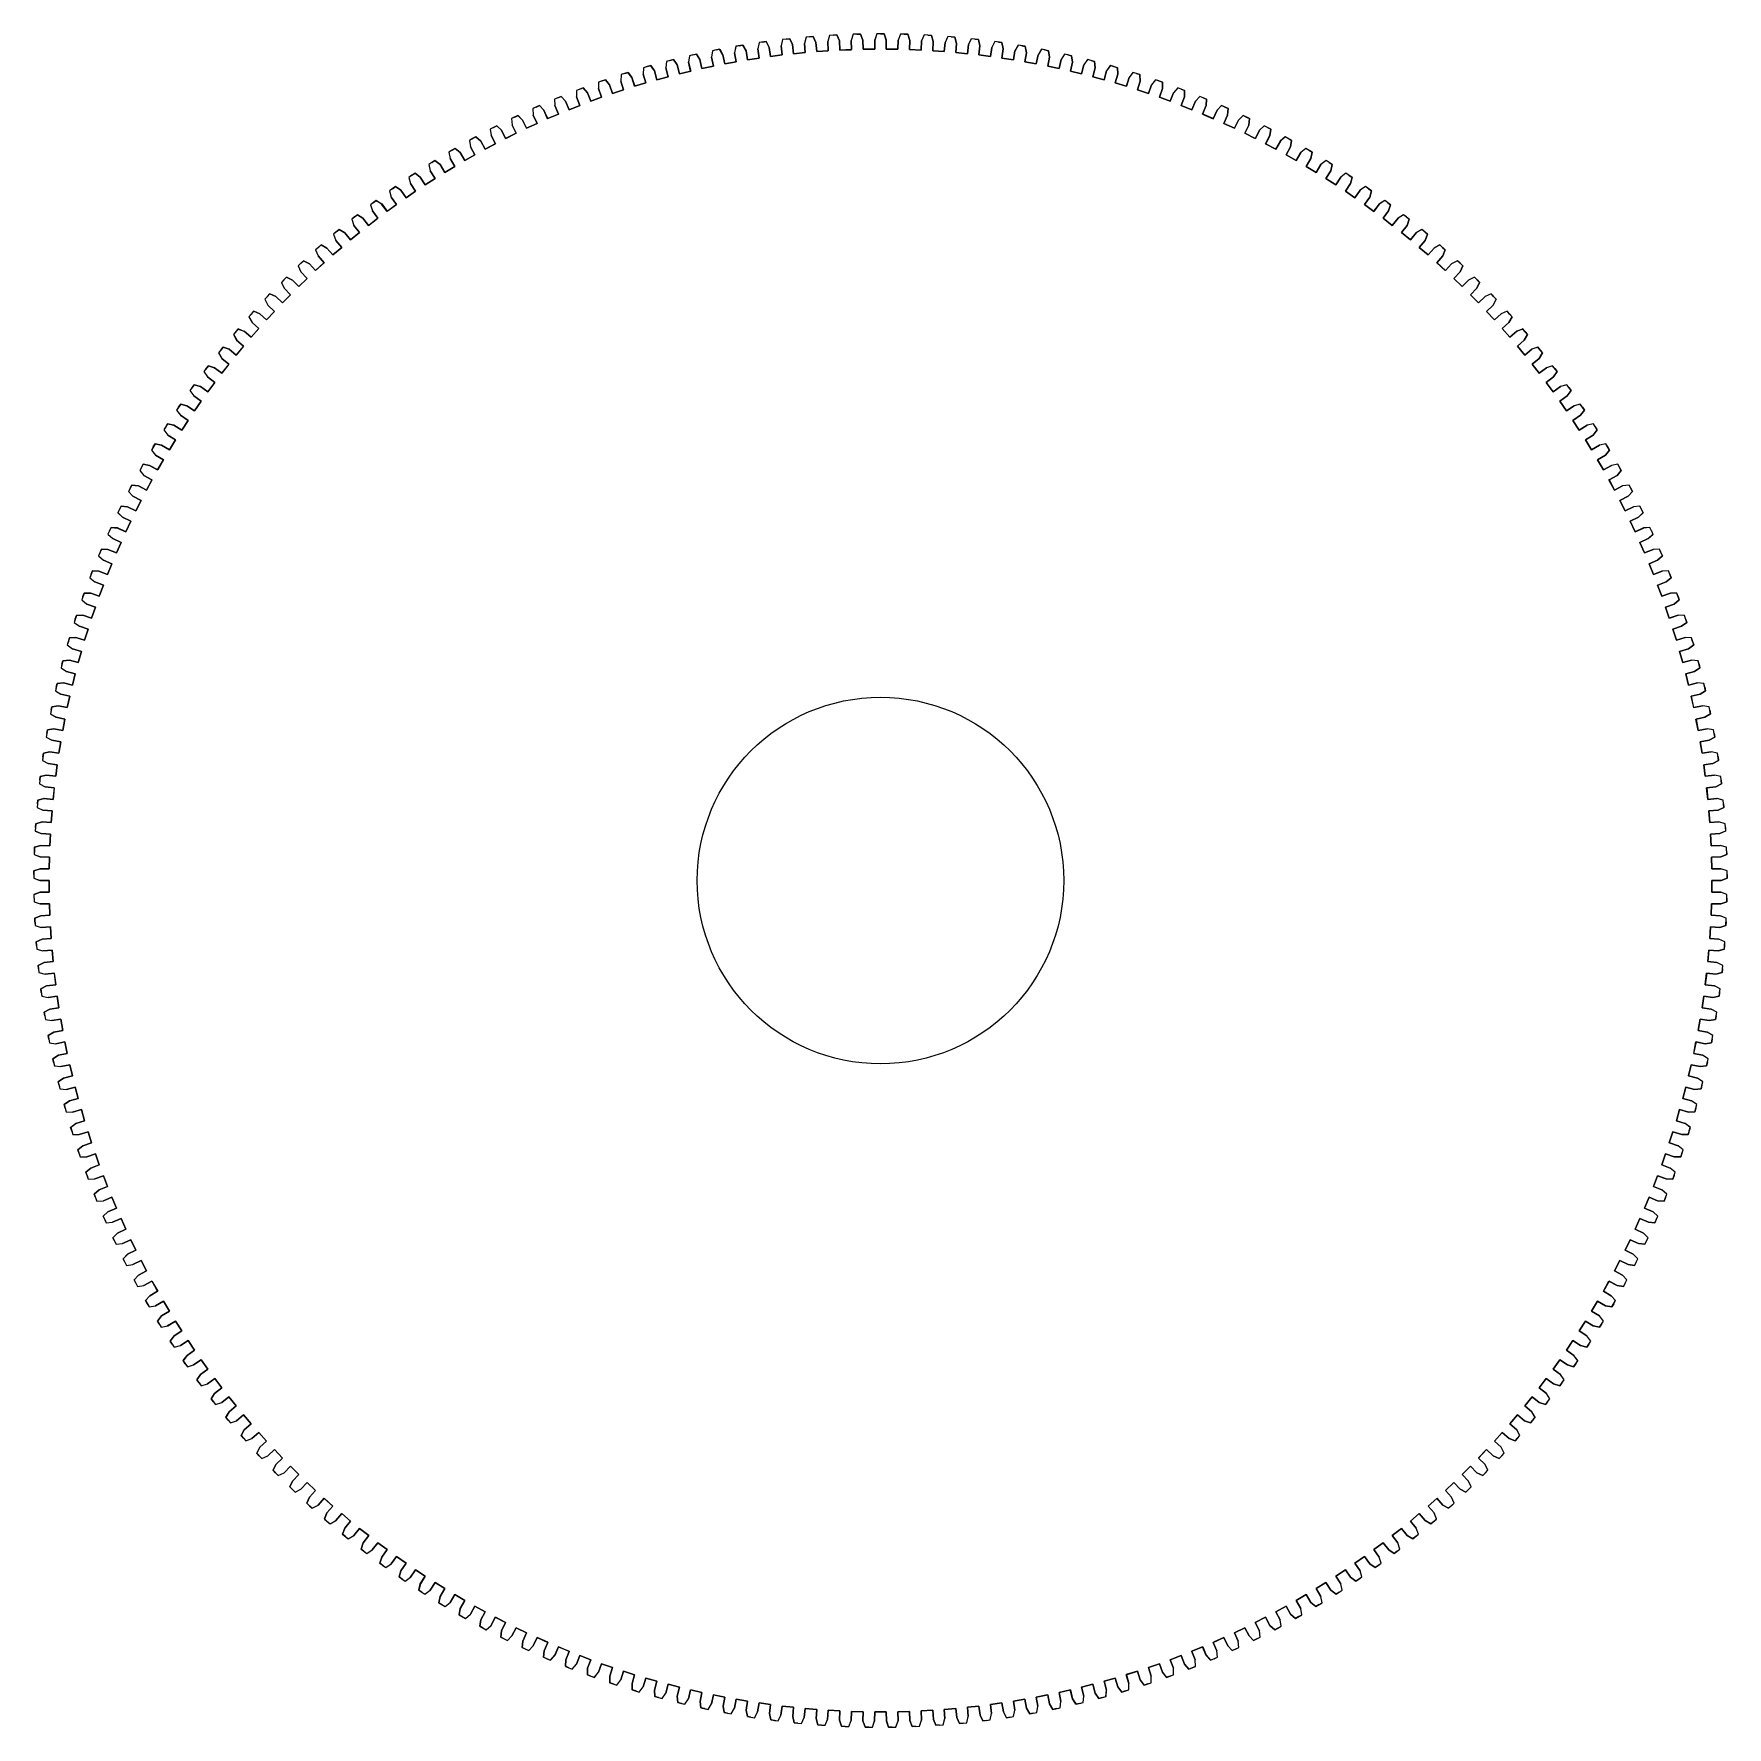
# Model space of a CAD drawing. Header units: inches. Extents: x 61 to 116.4, y 22 to 77.4.
import ezdxf

# ---------------------------------------------------------------- set-up
doc = ezdxf.new("R2010")
doc.units = ezdxf.units.IN
doc.header["$MEASUREMENT"] = 0

# ---------------------------------------------------------------- blocks, each defined once
blk = doc.blocks.new('*U2')
for p, q in [((-0.12, 0.25), (-0.19, 0.05)), ((-0.19, 0.05), (-0.19, -0.25)), ((-0.19, -0.25), (-0.19, 0.05)), ((0, 0.25), (-0.12, 0.25)), ((0, 0.25), (0.12, 0.25)), ((0.12, 0.25), (0.19, 0.05)), ((0.19, 0.05), (0.19, -0.25)), ((0.19, -0.25), (0.19, 0.05))]:
    blk.add_line(p, q)
blk = doc.blocks.new('*U3')
at = {"color": 0, "linetype": 'ByBlock', "lineweight": -2, "transparency": 16777216}
for p, rotation in [((84.153, 76.776), 9.599999999999982), ((84.911, 76.893), 7.99999999999998), ((85.672, 76.989), 6.399999999999948), ((86.435, 77.064), 4.799999999999903), ((87.2, 77.118), 3.19999999999986), ((87.966, 77.15), 1.600000000000037), ((89.5, 77.15), 358.3999999999999), ((90.266, 77.118), 356.8000000000001), ((91.031, 77.064), 355.2000000000001), ((91.795, 76.989), 353.6), ((92.556, 76.893), 352.0000000000001), ((93.314, 76.776), 350.4), ((81.903, 76.298), 14.39999999999996), ((82.648, 76.478), 12.79999999999999), ((83.399, 76.638), 11.20000000000001), ((94.068, 76.638), 348.8), ((94.818, 76.478), 347.2), ((95.564, 76.298), 345.6), ((80.429, 75.875), 17.59999999999999), ((81.163, 76.097), 15.99999999999997), ((96.304, 76.097), 344.0000000000001), ((97.038, 75.875), 342.4), ((78.267, 75.088), 22.39999999999998), ((78.98, 75.371), 20.79999999999999), ((79.701, 75.633), 19.19999999999999), ((97.766, 75.633), 340.8000000000001), ((98.486, 75.371), 339.2), ((99.199, 75.088), 337.6000000000001), ((77.562, 74.786), 23.99999999999997), ((99.904, 74.786), 336), ((76.179, 74.123), 27.19999999999997), ((76.866, 74.464), 25.60000000000001), ((100.601, 74.464), 334.3999999999999), ((101.288, 74.123), 332.8), ((75.502, 73.763), 28.79999999999999), ((101.965, 73.763), 331.2), ((74.179, 72.987), 31.99999999999999), ((74.835, 73.385), 30.39999999999999), ((102.632, 73.385), 329.6), ((103.288, 72.987), 328), ((73.534, 72.572), 33.59999999999998), ((103.932, 72.572), 326.4), ((72.901, 72.139), 35.19999999999999), ((104.565, 72.139), 324.8), ((71.673, 71.22), 38.39999999999998), ((72.281, 71.688), 36.80000000000001), ((105.186, 71.688), 323.2), ((105.793, 71.22), 321.6), ((71.079, 70.735), 40.00000000000001), ((106.388, 70.735), 320.0000000000001), ((70.498, 70.234), 41.60000000000002), ((106.968, 70.234), 318.4), ((69.932, 69.717), 43.20000000000002), ((107.534, 69.717), 316.8000000000001), ((69.38, 69.184), 44.80000000000001), ((108.086, 69.184), 315.2), ((68.844, 68.636), 46.40000000000002), ((108.623, 68.636), 313.6), ((68.323, 68.073), 47.99999999999999), ((109.144, 68.073), 312), ((67.817, 67.496), 49.60000000000002), ((109.649, 67.496), 310.4), ((67.329, 66.905), 51.2), ((110.138, 66.905), 308.8000000000001), ((66.856, 66.301), 52.8), ((110.61, 66.301), 307.2), ((66.401, 65.684), 54.4), ((111.065, 65.684), 305.6), ((65.964, 65.054), 56), ((111.503, 65.054), 304), ((65.544, 64.412), 57.59999999999998), ((111.923, 64.412), 302.4), ((65.142, 63.759), 59.20000000000001), ((112.325, 63.759), 300.8), ((64.758, 63.095), 60.79999999999998), ((112.708, 63.095), 299.2), ((64.394, 62.42), 62.39999999999999), ((113.073, 62.42), 297.6), ((64.048, 61.735), 63.99999999999999), ((113.419, 61.735), 296), ((63.721, 61.041), 65.6), ((113.745, 61.041), 294.4), ((63.414, 60.339), 67.19999999999999), ((114.052, 60.339), 292.8), ((63.127, 59.628), 68.8), ((114.34, 59.628), 291.2), ((62.86, 58.909), 70.4), ((114.607, 58.909), 289.6), ((62.612, 58.183), 72), ((114.854, 58.183), 288), ((62.386, 57.45), 73.6), ((115.081, 57.45), 286.4), ((62.179, 56.711), 75.2), ((115.287, 56.711), 284.8000000000001), ((61.994, 55.967), 76.80000000000001), ((115.473, 55.967), 283.2), ((61.829, 55.218), 78.4), ((115.637, 55.218), 281.6), ((61.685, 54.465), 80.00000000000001), ((115.781, 54.465), 280), ((61.563, 53.708), 81.60000000000001), ((115.904, 53.708), 278.4), ((61.461, 52.947), 83.20000000000002), ((116.005, 52.947), 276.8), ((61.381, 52.185), 84.80000000000001), ((116.085, 52.185), 275.2), ((61.322, 51.42), 86.4), ((116.144, 51.42), 273.6), ((61.285, 50.654), 87.99999999999999), ((116.182, 50.654), 272), ((61.269, 49.887), 89.60000000000002), ((116.198, 49.887), 270.4), ((61.274, 49.12), 91.2), ((116.192, 49.12), 268.8), ((61.301, 48.354), 92.8), ((116.166, 48.354), 267.2), ((61.349, 47.588), 94.39999999999999), ((116.117, 47.588), 265.6), ((61.419, 46.825), 95.99999999999999), ((116.048, 46.825), 264), ((61.509, 46.063), 97.6), ((115.957, 46.063), 262.4), ((61.621, 45.304), 99.20000000000002), ((115.845, 45.304), 260.8), ((61.755, 44.549), 100.8), ((115.712, 44.549), 259.2), ((61.909, 43.798), 102.4), ((115.558, 43.798), 257.6), ((62.084, 43.051), 104), ((115.383, 43.051), 256), ((62.28, 42.31), 105.6), ((115.187, 42.31), 254.4), ((62.496, 41.574), 107.2), ((114.97, 41.574), 252.8), ((62.733, 40.844), 108.8), ((114.733, 40.844), 251.2), ((62.991, 40.122), 110.4), ((114.476, 40.122), 249.6), ((63.268, 39.407), 112), ((114.199, 39.407), 248), ((63.565, 38.7), 113.6), ((113.901, 38.7), 246.4), ((63.882, 38.001), 115.2), ((113.584, 38.001), 244.7999999999999), ((64.218, 37.312), 116.8), ((113.248, 37.312), 243.2), ((64.574, 36.632), 118.4), ((112.893, 36.632), 241.6), ((64.948, 35.963), 120), ((112.519, 35.963), 240), ((65.34, 35.304), 121.6), ((112.126, 35.304), 238.4), ((65.751, 34.657), 123.2), ((111.715, 34.657), 236.8), ((66.18, 34.021), 124.8), ((111.286, 34.021), 235.2), ((66.627, 33.397), 126.4), ((110.84, 33.397), 233.6), ((67.09, 32.786), 128), ((110.376, 32.786), 232), ((67.571, 32.189), 129.6), ((109.896, 32.189), 230.4), ((68.068, 31.604), 131.2), ((109.398, 31.604), 228.8), ((68.581, 31.035), 132.8), ((108.885, 31.035), 227.2), ((69.11, 30.479), 134.4), ((108.356, 30.479), 225.6), ((69.654, 29.939), 136), ((107.812, 29.939), 224), ((70.213, 29.414), 137.6), ((107.253, 29.414), 222.4), ((70.787, 28.905), 139.2), ((106.68, 28.905), 220.8), ((71.374, 28.412), 140.8), ((106.092, 28.412), 219.2), ((71.976, 27.935), 142.4), ((72.59, 27.476), 144), ((104.877, 27.476), 216), ((105.491, 27.935), 217.6), ((73.216, 27.034), 145.6), ((104.25, 27.034), 214.4), ((73.855, 26.609), 147.2), ((103.611, 26.609), 212.8), ((74.506, 26.203), 148.8), ((75.167, 25.815), 150.4), ((102.299, 25.815), 209.6), ((102.961, 26.203), 211.2), ((75.839, 25.445), 152.0000000000001), ((101.627, 25.445), 208), ((76.521, 25.095), 153.6), ((77.213, 24.763), 155.2), ((100.254, 24.763), 204.8), ((100.945, 25.095), 206.4), ((77.914, 24.451), 156.8), ((78.623, 24.159), 158.4), ((98.844, 24.159), 201.6), ((99.553, 24.451), 203.2), ((79.34, 23.887), 160.0000000000001), ((80.064, 23.634), 161.6000000000001), ((97.403, 23.634), 198.4), ((98.127, 23.887), 199.9999999999999), ((80.795, 23.403), 163.2), ((81.532, 23.191), 164.8000000000001), ((82.275, 23), 166.4), ((95.191, 23), 193.6), ((95.934, 23.191), 195.1999999999999), ((96.672, 23.403), 196.8), ((83.023, 22.831), 168.0000000000001), ((83.775, 22.682), 169.6000000000001), ((84.531, 22.554), 171.2), ((92.935, 22.554), 188.8), ((93.691, 22.682), 190.3999999999999), ((94.444, 22.831), 191.9999999999999), ((85.291, 22.447), 172.8000000000001), ((86.053, 22.361), 174.4000000000001), ((86.817, 22.297), 176.0000000000001), ((87.583, 22.254), 177.6000000000002), ((88.35, 22.233), 179.2000000000006), ((89.117, 22.233), 180.7999999999994), ((89.883, 22.254), 182.3999999999998), ((90.649, 22.297), 183.9999999999999), ((91.413, 22.361), 185.5999999999999), ((92.176, 22.447), 187.2)]:
    blk.add_blockref('*U2', p, dxfattribs=dict(at, rotation=rotation))
blk.add_blockref('*U2', (88.733, 77.161), dxfattribs=at)
blk = doc.blocks.new('*U4')
blk.add_line((-0.19, 0.003), (0.19, -0.003))
blk = doc.blocks.new('*U5')
at = {"color": 0, "linetype": 'ByBlock', "lineweight": -2, "transparency": 16777216}
for p, rotation in [((83.82, 76.463), 11.20000000000001), ((84.57, 76.59), 9.599999999999982), ((85.322, 76.696), 7.99999999999998), ((86.078, 76.78), 6.399999999999948), ((86.835, 76.844), 4.799999999999978), ((87.594, 76.886), 3.19999999999986), ((88.353, 76.908), 1.599999999999809), ((89.873, 76.886), 358.4000000000002), ((90.632, 76.844), 356.8000000000001), ((91.389, 76.78), 355.2000000000001), ((92.144, 76.696), 353.6), ((92.897, 76.59), 351.9999999999999), ((93.646, 76.463), 350.4), ((81.598, 75.958), 16.00000000000001), ((82.334, 76.147), 14.40000000000001), ((83.075, 76.316), 12.79999999999999), ((94.392, 76.316), 348.8), ((95.133, 76.147), 347.2), ((95.869, 75.958), 345.6), ((80.143, 75.519), 19.20000000000001), ((80.867, 75.749), 17.59999999999999), ((96.599, 75.749), 344), ((97.324, 75.519), 342.4), ((78.715, 74.999), 22.40000000000001), ((79.425, 75.269), 20.8), ((98.041, 75.269), 340.8), ((98.752, 74.999), 339.2), ((77.318, 74.401), 25.60000000000001), ((78.012, 74.71), 23.99999999999999), ((99.454, 74.71), 337.6), ((100.149, 74.401), 336), ((75.957, 73.725), 28.8), ((76.633, 74.072), 27.19999999999999), ((100.834, 74.072), 334.4), ((101.51, 73.725), 332.8), ((75.291, 73.359), 30.39999999999999), ((102.176, 73.359), 331.2), ((73.991, 72.571), 33.59999999999999), ((74.635, 72.974), 31.99999999999999), ((102.831, 72.974), 329.6), ((103.476, 72.571), 328), ((73.358, 72.151), 35.19999999999999), ((104.109, 72.151), 326.4), ((72.737, 71.713), 36.8), ((104.73, 71.713), 324.8), ((72.128, 71.258), 38.4), ((105.338, 71.258), 323.2), ((70.951, 70.297), 41.60000000000002), ((71.533, 70.785), 40.00000000000001), ((105.934, 70.785), 321.6), ((106.516, 70.297), 320.0000000000001), ((70.382, 69.792), 43.20000000000002), ((107.084, 69.792), 318.4), ((69.828, 69.272), 44.80000000000001), ((107.638, 69.272), 316.8000000000001), ((69.289, 68.737), 46.40000000000002), ((108.178, 68.737), 315.2), ((68.765, 68.186), 47.99999999999999), ((108.702, 68.186), 313.6), ((68.256, 67.622), 49.59999999999999), ((109.21, 67.622), 312), ((67.764, 67.043), 51.19999999999999), ((109.703, 67.043), 310.4), ((67.288, 66.451), 52.8), ((110.179, 66.451), 308.8), ((66.828, 65.845), 54.40000000000001), ((110.638, 65.845), 307.2), ((66.386, 65.227), 56), ((111.081, 65.227), 305.6), ((65.961, 64.597), 57.59999999999998), ((111.506, 64.597), 304), ((65.554, 63.956), 59.20000000000001), ((111.913, 63.956), 302.4), ((65.165, 63.303), 60.79999999999998), ((112.302, 63.303), 300.8), ((64.794, 62.64), 62.39999999999999), ((112.673, 62.64), 299.2), ((64.442, 61.966), 63.99999999999999), ((113.025, 61.966), 297.6), ((64.109, 61.283), 65.6), ((113.358, 61.283), 296), ((63.795, 60.591), 67.19999999999999), ((113.672, 60.591), 294.4), ((63.5, 59.89), 68.8), ((113.966, 59.89), 292.8), ((63.225, 59.182), 70.4), ((114.241, 59.182), 291.2), ((62.97, 58.466), 72), ((114.496, 58.466), 289.6), ((62.736, 57.743), 73.6), ((114.731, 57.743), 288), ((62.521, 57.014), 75.2), ((114.946, 57.014), 286.4), ((62.327, 56.279), 76.80000000000001), ((115.14, 56.279), 284.8), ((62.153, 55.539), 78.4), ((115.313, 55.539), 283.2), ((62, 54.795), 80.00000000000001), ((115.466, 54.795), 281.6), ((61.869, 54.047), 81.60000000000001), ((115.598, 54.047), 280), ((61.758, 53.295), 83.20000000000002), ((115.709, 53.295), 278.4), ((61.668, 52.54), 84.8), ((115.799, 52.54), 276.8), ((61.599, 51.783), 86.4), ((115.868, 51.783), 275.2), ((61.551, 51.025), 87.99999999999999), ((115.916, 51.025), 273.6), ((61.524, 50.265), 89.6), ((115.942, 50.265), 272), ((61.519, 49.506), 91.2), ((115.947, 49.506), 270.4), ((61.535, 48.746), 92.8), ((115.932, 48.746), 268.8), ((61.572, 47.987), 94.39999999999999), ((115.894, 47.987), 267.1999999999999), ((61.63, 47.229), 95.99999999999999), ((115.836, 47.229), 265.6), ((61.71, 46.473), 97.6), ((115.757, 46.473), 264), ((61.81, 45.72), 99.19999999999999), ((115.656, 45.72), 262.4), ((61.932, 44.97), 100.8), ((115.535, 44.97), 260.8), ((62.074, 44.223), 102.4), ((115.392, 44.223), 259.1999999999999), ((62.237, 43.481), 104), ((115.229, 43.481), 257.6), ((62.421, 42.744), 105.6), ((115.045, 42.744), 256), ((62.626, 42.012), 107.2), ((114.841, 42.012), 254.4), ((62.85, 41.286), 108.8), ((114.616, 41.286), 252.8), ((63.095, 40.566), 110.4), ((114.371, 40.566), 251.2), ((63.36, 39.854), 112), ((114.106, 39.854), 249.6), ((63.645, 39.149), 113.6), ((113.822, 39.149), 247.9999999999999), ((63.949, 38.453), 115.2), ((113.517, 38.453), 246.3999999999999), ((64.273, 37.765), 116.8), ((113.194, 37.765), 244.7999999999999), ((64.615, 37.087), 118.4), ((112.851, 37.087), 243.1999999999999), ((112.49, 36.418), 241.6), ((64.977, 36.418), 120), ((65.357, 35.76), 121.6), ((112.11, 35.76), 239.9999999999999), ((65.755, 35.113), 123.2), ((111.712, 35.113), 238.4), ((66.171, 34.477), 124.8), ((111.295, 34.477), 236.8), ((66.605, 33.853), 126.4), ((110.862, 33.853), 235.2), ((67.056, 33.241), 128), ((110.411, 33.241), 233.6), ((67.524, 32.643), 129.6), ((109.943, 32.643), 231.9999999999999), ((68.008, 32.057), 131.2), ((109.458, 32.057), 230.4), ((68.509, 31.485), 132.8), ((108.958, 31.485), 228.8), ((69.025, 30.928), 134.4), ((108.441, 30.928), 227.1999999999999), ((69.557, 30.385), 136), ((107.91, 30.385), 225.5999999999999), ((70.103, 29.857), 137.6), ((107.363, 29.857), 223.9999999999999), ((70.665, 29.344), 139.2), ((106.802, 29.344), 222.4), ((71.24, 28.848), 140.8000000000001), ((106.227, 28.848), 220.8), ((71.829, 28.367), 142.4), ((105.638, 28.367), 219.2), ((72.431, 27.904), 144), ((105.036, 27.904), 217.6), ((73.046, 27.457), 145.6), ((104.421, 27.457), 216), ((73.673, 27.028), 147.2), ((74.312, 26.616), 148.8), ((103.155, 26.616), 212.8), ((103.794, 27.028), 214.4), ((74.962, 26.222), 150.4), ((102.505, 26.222), 211.2), ((75.622, 25.847), 151.9999999999999), ((76.293, 25.49), 153.6), ((101.173, 25.49), 208), ((101.844, 25.847), 209.6), ((76.974, 25.152), 155.2), ((100.492, 25.152), 206.4), ((77.664, 24.834), 156.8), ((78.363, 24.534), 158.4), ((99.104, 24.534), 203.2), ((99.803, 24.834), 204.8), ((79.069, 24.254), 160), ((79.783, 23.994), 161.6), ((97.683, 23.994), 200), ((98.397, 24.254), 201.6), ((80.504, 23.755), 163.2), ((81.232, 23.535), 164.8), ((81.965, 23.336), 166.4), ((95.501, 23.336), 195.2), ((96.235, 23.535), 196.8), ((96.962, 23.755), 198.4), ((82.704, 23.157), 168), ((83.447, 22.999), 169.6), ((84.195, 22.862), 171.2), ((84.946, 22.746), 172.8000000000001), ((92.521, 22.746), 188.8), ((93.272, 22.862), 190.4), ((94.019, 22.999), 192), ((94.763, 23.157), 193.6), ((85.7, 22.65), 174.4), ((86.456, 22.576), 176.0000000000001), ((87.214, 22.523), 177.6000000000002), ((87.973, 22.491), 179.2000000000006), ((88.733, 22.481), 180.7999999999994), ((89.493, 22.491), 182.3999999999998), ((90.252, 22.523), 184), ((91.011, 22.576), 185.6), ((91.767, 22.65), 187.1999999999999)]:
    blk.add_blockref('*U4', p, dxfattribs=dict(at, rotation=rotation))
blk.add_blockref('*U4', (89.113, 76.908), dxfattribs=at)

msp = doc.modelspace()

# ---------------------------------------------------------------- linework, layer by layer
msp.add_lwpolyline([(114.894, 57.197), (115.182, 57.282), (115.355, 57.406), (115.287, 57.636), (115.075, 57.646), (114.787, 57.562), (114.675, 57.925), (114.96, 58.017), (115.129, 58.146), (115.055, 58.374), (114.843, 58.379), (114.557, 58.286), (114.435, 58.646), (114.718, 58.746), (114.883, 58.88), (114.803, 59.106), (114.59, 59.104), (114.307, 59.004), (114.175, 59.36), (114.455, 59.468), (114.616, 59.606), (114.53, 59.83), (114.317, 59.823), (114.038, 59.714), (113.895, 60.067), (114.172, 60.183), (114.33, 60.325), (114.237, 60.546), (114.025, 60.533), (113.748, 60.417), (113.596, 60.765), (113.869, 60.889), (114.023, 61.036), (113.924, 61.254), (113.712, 61.235), (113.439, 61.111), (113.277, 61.455), (113.547, 61.586), (113.696, 61.737), (113.591, 61.953), (113.38, 61.928), (113.111, 61.796), (112.939, 62.136), (113.205, 62.275), (113.35, 62.43), (113.239, 62.642), (113.029, 62.611), (112.763, 62.472), (112.582, 62.807), (112.844, 62.953), (112.985, 63.112), (112.868, 63.322), (112.659, 63.285), (112.397, 63.138), (112.207, 63.467), (112.465, 63.621), (112.601, 63.784), (112.478, 63.99), (112.27, 63.947), (112.012, 63.794), (111.813, 64.118), (112.067, 64.278), (112.199, 64.445), (112.07, 64.648), (111.863, 64.599), (111.61, 64.438), (111.402, 64.756), (111.65, 64.924), (111.778, 65.094), (111.643, 65.293), (111.438, 65.239), (111.189, 65.071), (110.972, 65.383), (111.216, 65.558), (111.339, 65.732), (111.199, 65.927), (110.995, 65.867), (110.751, 65.692), (110.526, 65.998), (110.765, 66.18), (110.882, 66.357), (110.737, 66.548), (110.535, 66.482), (110.296, 66.301), (110.062, 66.6), (110.296, 66.788), (110.408, 66.969), (110.258, 67.156), (110.058, 67.084), (109.824, 66.896), (109.582, 67.189), (109.81, 67.384), (109.917, 67.567), (109.762, 67.75), (109.564, 67.673), (109.335, 67.479), (109.085, 67.765), (109.308, 67.965), (109.41, 68.152), (109.25, 68.33), (109.054, 68.248), (108.831, 68.047), (108.573, 68.326), (108.79, 68.533), (108.887, 68.722), (108.721, 68.896), (108.528, 68.808), (108.31, 68.601), (108.045, 68.872), (108.256, 69.085), (108.348, 69.277), (108.177, 69.446), (107.986, 69.353), (107.775, 69.14), (107.502, 69.404), (107.707, 69.623), (107.793, 69.817), (107.618, 69.981), (107.43, 69.883), (107.225, 69.664), (106.944, 69.921), (107.143, 70.145), (107.224, 70.341), (107.045, 70.501), (106.859, 70.397), (106.66, 70.173), (106.372, 70.421), (106.565, 70.651), (106.64, 70.85), (106.457, 71.004), (106.274, 70.895), (106.081, 70.665), (105.787, 70.906), (105.973, 71.141), (106.043, 71.341), (105.855, 71.49), (105.675, 71.377), (105.489, 71.142), (105.188, 71.373), (105.367, 71.614), (105.432, 71.816), (105.239, 71.96), (105.063, 71.841), (104.883, 71.601), (104.576, 71.824), (104.749, 72.07), (104.807, 72.274), (104.611, 72.412), (104.438, 72.289), (104.266, 72.043), (103.952, 72.258), (104.118, 72.508), (104.171, 72.714), (103.971, 72.847), (103.801, 72.718), (103.635, 72.468), (103.316, 72.674), (103.475, 72.929), (103.522, 73.136), (103.318, 73.263), (103.153, 73.13), (102.994, 72.876), (102.669, 73.073), (102.821, 73.331), (102.862, 73.54), (102.655, 73.661), (102.493, 73.524), (102.341, 73.265), (102.011, 73.453), (102.155, 73.715), (102.19, 73.925), (101.98, 74.041), (101.822, 73.898), (101.678, 73.636), (101.342, 73.814), (101.479, 74.081), (101.509, 74.291), (101.295, 74.401), (101.141, 74.254), (101.004, 73.988), (100.664, 74.157), (100.793, 74.427), (100.817, 74.638), (100.601, 74.742), (100.451, 74.591), (100.321, 74.321), (99.976, 74.48), (100.098, 74.754), (100.116, 74.966), (99.897, 75.064), (99.751, 74.909), (99.629, 74.635), (99.28, 74.784), (99.394, 75.062), (99.406, 75.274), (99.184, 75.365), (99.043, 75.207), (98.928, 74.929), (98.575, 75.069), (98.682, 75.35), (98.687, 75.562), (98.463, 75.647), (98.326, 75.485), (98.22, 75.204), (97.863, 75.334), (97.961, 75.617), (97.961, 75.83), (97.735, 75.909), (97.603, 75.742), (97.504, 75.459), (97.143, 75.579), (97.234, 75.865), (97.228, 76.077), (96.999, 76.15), (96.872, 75.98), (96.781, 75.694), (96.417, 75.804), (96.5, 76.092), (96.488, 76.304), (96.257, 76.37), (96.135, 76.197), (96.052, 75.908), (95.685, 76.008), (95.76, 76.299), (95.742, 76.51), (95.51, 76.57), (95.392, 76.393), (95.317, 76.103), (94.948, 76.192), (95.014, 76.484), (94.991, 76.696), (94.757, 76.749), (94.644, 76.569), (94.577, 76.276), (94.206, 76.355), (94.264, 76.649), (94.234, 76.86), (93.999, 76.906), (93.891, 76.723), (93.833, 76.429), (93.459, 76.498), (93.509, 76.793), (93.474, 77.003), (93.237, 77.043), (93.135, 76.857), (93.085, 76.561), (92.709, 76.619), (92.751, 76.916), (92.709, 77.125), (92.472, 77.158), (92.374, 76.969), (92.333, 76.672), (91.956, 76.72), (91.989, 77.018), (91.942, 77.225), (91.703, 77.252), (91.612, 77.06), (91.578, 76.762), (91.2, 76.799), (91.225, 77.098), (91.172, 77.304), (90.933, 77.324), (90.846, 77.13), (90.821, 76.831), (90.442, 76.857), (90.459, 77.157), (90.4, 77.361), (90.161, 77.374), (90.079, 77.178), (90.063, 76.878), (89.683, 76.894), (89.691, 77.194), (89.627, 77.397), (89.387, 77.404), (89.312, 77.205), (89.303, 76.905), (88.923, 76.91), (88.923, 77.21), (88.853, 77.411), (88.613, 77.411), (88.543, 77.21), (88.543, 76.91), (88.163, 76.905), (88.155, 77.205), (88.079, 77.404), (87.839, 77.397), (87.775, 77.194), (87.783, 76.894), (87.404, 76.878), (87.387, 77.178), (87.306, 77.374), (87.066, 77.361), (87.008, 77.157), (87.024, 76.857), (86.645, 76.831), (86.62, 77.13), (86.534, 77.324), (86.295, 77.304), (86.242, 77.098), (86.267, 76.799), (85.888, 76.762), (85.855, 77.06), (85.763, 77.252), (85.525, 77.225), (85.477, 77.018), (85.511, 76.72), (85.134, 76.672), (85.092, 76.969), (84.995, 77.158), (84.757, 77.125), (84.716, 76.916), (84.758, 76.619), (84.382, 76.561), (84.332, 76.857), (84.23, 77.043), (83.993, 77.003), (83.957, 76.793), (84.007, 76.498), (83.634, 76.429), (83.575, 76.723), (83.468, 76.906), (83.232, 76.86), (83.203, 76.649), (83.261, 76.355), (82.889, 76.276), (82.823, 76.569), (82.71, 76.749), (82.476, 76.696), (82.452, 76.484), (82.519, 76.192), (82.149, 76.103), (82.075, 76.393), (81.957, 76.57), (81.724, 76.51), (81.707, 76.299), (81.781, 76.008), (81.414, 75.908), (81.332, 76.197), (81.209, 76.37), (80.978, 76.304), (80.967, 76.092), (81.049, 75.804), (80.685, 75.694), (80.595, 75.98), (80.467, 76.15), (80.239, 76.077), (80.233, 75.865), (80.323, 75.579), (79.963, 75.459), (79.864, 75.742), (79.732, 75.909), (79.505, 75.83), (79.505, 75.617), (79.604, 75.334), (79.247, 75.204), (79.14, 75.485), (79.003, 75.647), (78.779, 75.562), (78.785, 75.35), (78.891, 75.069), (78.538, 74.929), (78.424, 75.207), (78.283, 75.365), (78.061, 75.274), (78.073, 75.062), (78.187, 74.784), (77.838, 74.635), (77.716, 74.909), (77.57, 75.064), (77.351, 74.966), (77.368, 74.754), (77.49, 74.48), (77.145, 74.321), (77.016, 74.591), (76.866, 74.742), (76.65, 74.638), (76.673, 74.427), (76.803, 74.157), (76.462, 73.988), (76.325, 74.254), (76.171, 74.401), (75.958, 74.291), (75.987, 74.081), (76.124, 73.814), (75.789, 73.636), (75.644, 73.898), (75.486, 74.041), (75.276, 73.925), (75.311, 73.715), (75.456, 73.453), (75.126, 73.265), (74.974, 73.524), (74.812, 73.661), (74.605, 73.54), (74.646, 73.331), (74.798, 73.073), (74.473, 72.876), (74.314, 73.13), (74.148, 73.263), (73.945, 73.136), (73.992, 72.929), (74.15, 72.674), (73.831, 72.468), (73.665, 72.718), (73.496, 72.847), (73.296, 72.714), (73.349, 72.508), (73.515, 72.258), (73.201, 72.043), (73.028, 72.289), (72.855, 72.412), (72.659, 72.274), (72.718, 72.07), (72.891, 71.824), (72.583, 71.601), (72.403, 71.841), (72.227, 71.96), (72.035, 71.816), (72.099, 71.614), (72.279, 71.373), (71.978, 71.142), (71.791, 71.377), (71.612, 71.49), (71.424, 71.341), (71.494, 71.141), (71.68, 70.906), (71.385, 70.665), (71.193, 70.895), (71.01, 71.004), (70.826, 70.85), (70.902, 70.651), (71.094, 70.421), (70.807, 70.173), (70.608, 70.397), (70.422, 70.501), (70.242, 70.341), (70.323, 70.145), (70.523, 69.921), (70.242, 69.664), (70.037, 69.883), (69.848, 69.981), (69.673, 69.817), (69.76, 69.623), (69.965, 69.404), (69.692, 69.14), (69.48, 69.353), (69.289, 69.446), (69.119, 69.277), (69.211, 69.085), (69.422, 68.872), (69.156, 68.601), (68.939, 68.808), (68.745, 68.896), (68.58, 68.722), (68.677, 68.533), (68.894, 68.326), (68.636, 68.047), (68.413, 68.248), (68.217, 68.33), (68.056, 68.152), (68.159, 67.965), (68.382, 67.765), (68.131, 67.479), (67.903, 67.673), (67.705, 67.75), (67.549, 67.567), (67.657, 67.384), (67.885, 67.189), (67.643, 66.896), (67.409, 67.084), (67.209, 67.156), (67.058, 66.969), (67.171, 66.788), (67.405, 66.6), (67.171, 66.301), (66.932, 66.482), (66.73, 66.548), (66.584, 66.357), (66.702, 66.18), (66.941, 65.998), (66.715, 65.692), (66.472, 65.867), (66.268, 65.927), (66.128, 65.732), (66.25, 65.558), (66.494, 65.383), (66.277, 65.071), (66.029, 65.239), (65.823, 65.293), (65.689, 65.094), (65.816, 64.924), (66.065, 64.756), (65.857, 64.438), (65.604, 64.599), (65.397, 64.648), (65.268, 64.445), (65.4, 64.278), (65.653, 64.118), (65.454, 63.794), (65.196, 63.947), (64.988, 63.99), (64.865, 63.784), (65.002, 63.621), (65.26, 63.467), (65.07, 63.138), (64.808, 63.285), (64.598, 63.322), (64.481, 63.112), (64.622, 62.953), (64.884, 62.807), (64.703, 62.472), (64.438, 62.611), (64.227, 62.642), (64.116, 62.43), (64.262, 62.275), (64.527, 62.136), (64.356, 61.796), (64.086, 61.928), (63.875, 61.953), (63.77, 61.737), (63.92, 61.586), (64.189, 61.455), (64.028, 61.111), (63.754, 61.235), (63.543, 61.254), (63.444, 61.036), (63.597, 60.889), (63.871, 60.765), (63.719, 60.417), (63.442, 60.533), (63.23, 60.546), (63.137, 60.325), (63.295, 60.183), (63.571, 60.067), (63.429, 59.714), (63.149, 59.823), (62.937, 59.83), (62.85, 59.606), (63.012, 59.468), (63.292, 59.36), (63.159, 59.004), (62.876, 59.104), (62.664, 59.106), (62.583, 58.88), (62.749, 58.746), (63.032, 58.646), (62.909, 58.286), (62.624, 58.379), (62.411, 58.374), (62.337, 58.146), (62.506, 58.017), (62.792, 57.925), (62.679, 57.562), (62.392, 57.646), (62.179, 57.636), (62.112, 57.406), (62.284, 57.282), (62.572, 57.197), (62.47, 56.831), (62.18, 56.908), (61.968, 56.891), (61.907, 56.659), (62.083, 56.54), (62.373, 56.464), (62.281, 56.095), (61.989, 56.164), (61.777, 56.141), (61.723, 55.908), (61.902, 55.794), (62.194, 55.725), (62.112, 55.354), (61.819, 55.414), (61.608, 55.386), (61.56, 55.151), (61.742, 55.042), (62.036, 54.982), (61.965, 54.608), (61.669, 54.661), (61.46, 54.626), (61.418, 54.39), (61.603, 54.286), (61.899, 54.234), (61.838, 53.859), (61.541, 53.903), (61.333, 53.863), (61.298, 53.626), (61.486, 53.527), (61.783, 53.483), (61.732, 53.107), (61.434, 53.142), (61.227, 53.096), (61.199, 52.858), (61.389, 52.765), (61.687, 52.729), (61.648, 52.351), (61.349, 52.378), (61.143, 52.327), (61.121, 52.088), (61.314, 52), (61.613, 51.973), (61.584, 51.594), (61.285, 51.613), (61.08, 51.556), (61.065, 51.316), (61.261, 51.234), (61.56, 51.215), (61.542, 50.835), (61.242, 50.846), (61.039, 50.783), (61.03, 50.543), (61.229, 50.466), (61.528, 50.455), (61.52, 50.075), (61.22, 50.078), (61.019, 50.009), (61.018, 49.769), (61.218, 49.698), (61.518, 49.695), (61.52, 49.316), (61.22, 49.309), (61.021, 49.235), (61.026, 48.995), (61.228, 48.929), (61.528, 48.936), (61.542, 48.556), (61.242, 48.541), (61.045, 48.461), (61.057, 48.222), (61.261, 48.162), (61.56, 48.176), (61.584, 47.797), (61.285, 47.774), (61.09, 47.689), (61.109, 47.45), (61.314, 47.395), (61.613, 47.418), (61.648, 47.04), (61.349, 47.008), (61.157, 46.918), (61.182, 46.679), (61.389, 46.63), (61.687, 46.662), (61.732, 46.284), (61.435, 46.245), (61.245, 46.149), (61.277, 45.911), (61.485, 45.868), (61.783, 45.908), (61.838, 45.532), (61.542, 45.484), (61.355, 45.383), (61.393, 45.146), (61.603, 45.109), (61.899, 45.157), (61.965, 44.783), (61.67, 44.726), (61.486, 44.62), (61.531, 44.384), (61.741, 44.353), (62.036, 44.409), (62.112, 44.037), (61.819, 43.973), (61.639, 43.861), (61.69, 43.627), (61.901, 43.602), (62.194, 43.666), (62.281, 43.296), (61.99, 43.223), (61.812, 43.107), (61.87, 42.874), (62.082, 42.855), (62.373, 42.927), (62.47, 42.56), (62.181, 42.479), (62.006, 42.358), (62.071, 42.127), (62.283, 42.113), (62.572, 42.194), (62.679, 41.829), (62.393, 41.741), (62.222, 41.614), (62.293, 41.385), (62.505, 41.378), (62.792, 41.466), (62.909, 41.105), (62.625, 41.008), (62.458, 40.877), (62.535, 40.65), (62.748, 40.649), (63.032, 40.745), (63.159, 40.387), (62.878, 40.283), (62.714, 40.147), (62.798, 39.922), (63.01, 39.927), (63.292, 40.031), (63.429, 39.677), (63.151, 39.564), (62.991, 39.424), (63.081, 39.202), (63.293, 39.212), (63.571, 39.324), (63.719, 38.974), (63.444, 38.854), (63.288, 38.71), (63.384, 38.49), (63.596, 38.506), (63.871, 38.626), (64.028, 38.28), (63.756, 38.152), (63.604, 38.003), (63.707, 37.786), (63.918, 37.808), (64.189, 37.936), (64.356, 37.595), (64.088, 37.459), (63.941, 37.306), (64.049, 37.092), (64.26, 37.12), (64.527, 37.255), (64.703, 36.919), (64.44, 36.776), (64.296, 36.619), (64.41, 36.408), (64.62, 36.442), (64.884, 36.584), (65.07, 36.253), (64.81, 36.103), (64.671, 35.942), (64.791, 35.734), (65, 35.774), (65.26, 35.924), (65.454, 35.597), (65.199, 35.44), (65.064, 35.275), (65.19, 35.071), (65.398, 35.116), (65.653, 35.273), (65.857, 34.953), (65.606, 34.788), (65.476, 34.62), (65.608, 34.419), (65.814, 34.47), (66.065, 34.635), (66.277, 34.32), (66.031, 34.148), (65.906, 33.976), (66.043, 33.779), (66.248, 33.836), (66.494, 34.008), (66.715, 33.699), (66.474, 33.521), (66.354, 33.345), (66.496, 33.152), (66.7, 33.215), (66.941, 33.393), (67.171, 33.09), (66.934, 32.905), (66.819, 32.727), (66.967, 32.538), (67.168, 32.606), (67.405, 32.791), (67.643, 32.495), (67.412, 32.303), (67.302, 32.121), (67.455, 31.937), (67.654, 32.01), (67.885, 32.202), (68.131, 31.912), (67.906, 31.715), (67.801, 31.53), (67.959, 31.349), (68.156, 31.429), (68.382, 31.626), (68.636, 31.344), (68.416, 31.14), (68.316, 30.952), (68.479, 30.776), (68.674, 30.861), (68.894, 31.065), (69.156, 30.79), (68.942, 30.58), (68.847, 30.39), (69.015, 30.218), (69.208, 30.309), (69.422, 30.519), (69.692, 30.251), (69.483, 30.035), (69.394, 29.842), (69.567, 29.675), (69.757, 29.771), (69.965, 29.987), (70.242, 29.727), (70.04, 29.505), (69.956, 29.31), (70.133, 29.148), (70.32, 29.249), (70.523, 29.47), (70.807, 29.218), (70.611, 28.991), (70.533, 28.793), (70.714, 28.637), (70.898, 28.743), (71.094, 28.97), (71.385, 28.726), (71.196, 28.493), (71.123, 28.293), (71.309, 28.142), (71.49, 28.253), (71.68, 28.485), (71.978, 28.249), (71.795, 28.012), (71.728, 27.81), (71.918, 27.664), (72.096, 27.78), (72.279, 28.018), (72.583, 27.79), (72.407, 27.547), (72.345, 27.344), (72.54, 27.203), (72.714, 27.324), (72.891, 27.567), (73.201, 27.348), (73.032, 27.1), (72.976, 26.895), (73.174, 26.759), (73.345, 26.885), (73.515, 27.133), (73.831, 26.923), (73.669, 26.67), (73.619, 26.464), (73.82, 26.334), (73.988, 26.465), (74.15, 26.717), (74.473, 26.515), (74.317, 26.259), (74.273, 26.051), (74.479, 25.926), (74.642, 26.062), (74.798, 26.318), (75.126, 26.126), (74.977, 25.865), (74.939, 25.656), (75.148, 25.538), (75.308, 25.678), (75.456, 25.938), (75.789, 25.755), (75.648, 25.491), (75.616, 25.281), (75.828, 25.168), (75.984, 25.312), (76.124, 25.577), (76.462, 25.403), (76.329, 25.135), (76.303, 24.924), (76.517, 24.817), (76.669, 24.966), (76.803, 25.234), (77.145, 25.07), (77.02, 24.798), (76.999, 24.586), (77.217, 24.486), (77.365, 24.638), (77.49, 24.911), (77.838, 24.756), (77.719, 24.48), (77.705, 24.268), (77.925, 24.174), (78.069, 24.331), (78.187, 24.607), (78.538, 24.462), (78.428, 24.183), (78.419, 23.97), (78.642, 23.882), (78.781, 24.043), (78.891, 24.322), (79.247, 24.187), (79.144, 23.905), (79.141, 23.692), (79.367, 23.61), (79.501, 23.775), (79.604, 24.057), (79.963, 23.932), (79.868, 23.647), (79.871, 23.435), (80.099, 23.359), (80.229, 23.527), (80.323, 23.812), (80.685, 23.697), (80.599, 23.41), (80.608, 23.198), (80.837, 23.128), (80.962, 23.3), (81.049, 23.587), (81.414, 23.483), (81.336, 23.193), (81.351, 22.981), (81.582, 22.918), (81.703, 23.093), (81.781, 23.383), (82.149, 23.288), (82.079, 22.997), (82.1, 22.785), (82.333, 22.729), (82.448, 22.907), (82.519, 23.199), (82.889, 23.115), (82.827, 22.821), (82.854, 22.611), (83.088, 22.561), (83.198, 22.742), (83.261, 23.036), (83.634, 22.962), (83.579, 22.667), (83.612, 22.457), (83.848, 22.414), (83.953, 22.598), (84.007, 22.893), (84.382, 22.83), (84.336, 22.534), (84.375, 22.325), (84.612, 22.288), (84.712, 22.475), (84.758, 22.772), (85.134, 22.719), (85.096, 22.421), (85.141, 22.214), (85.379, 22.184), (85.473, 22.374), (85.511, 22.671), (85.888, 22.629), (85.859, 22.331), (85.909, 22.124), (86.148, 22.101), (86.237, 22.293), (86.267, 22.592), (86.645, 22.56), (86.624, 22.261), (86.68, 22.056), (86.92, 22.039), (87.003, 22.234), (87.024, 22.534), (87.404, 22.512), (87.391, 22.213), (87.453, 22.009), (87.693, 21.999), (87.771, 22.197), (87.783, 22.497), (88.163, 22.486), (88.159, 22.186), (88.226, 21.984), (88.466, 21.981), (88.539, 22.181), (88.543, 22.481), (88.923, 22.481), (88.927, 22.181), (89, 21.981), (89.24, 21.984), (89.307, 22.186), (89.303, 22.486), (89.683, 22.497), (89.696, 22.197), (89.774, 21.999), (90.014, 22.009), (90.075, 22.213), (90.063, 22.512), (90.442, 22.534), (90.463, 22.234), (90.547, 22.039), (90.786, 22.056), (90.842, 22.261), (90.821, 22.56), (91.2, 22.592), (91.229, 22.293), (91.318, 22.101), (91.557, 22.124), (91.607, 22.331), (91.578, 22.629), (91.956, 22.671), (91.993, 22.374), (92.088, 22.184), (92.326, 22.214), (92.37, 22.421), (92.333, 22.719), (92.709, 22.772), (92.755, 22.475), (92.855, 22.288), (93.092, 22.325), (93.13, 22.534), (93.085, 22.83), (93.459, 22.893), (93.513, 22.598), (93.618, 22.414), (93.854, 22.457), (93.887, 22.667), (93.833, 22.962), (94.206, 23.036), (94.268, 22.742), (94.378, 22.561), (94.613, 22.611), (94.64, 22.821), (94.577, 23.115), (94.948, 23.199), (95.018, 22.907), (95.134, 22.729), (95.367, 22.785), (95.388, 22.997), (95.317, 23.288), (95.685, 23.383), (95.764, 23.093), (95.884, 22.918), (96.116, 22.981), (96.131, 23.193), (96.052, 23.483), (96.417, 23.587), (96.504, 23.3), (96.629, 23.128), (96.859, 23.198), (96.868, 23.41), (96.781, 23.697), (97.143, 23.812), (97.238, 23.527), (97.368, 23.359), (97.596, 23.435), (97.599, 23.647), (97.504, 23.932), (97.863, 24.057), (97.965, 23.775), (98.1, 23.61), (98.325, 23.692), (98.322, 23.905), (98.22, 24.187), (98.575, 24.322), (98.685, 24.043), (98.824, 23.882), (99.048, 23.97), (99.039, 24.183), (98.928, 24.462), (99.28, 24.607), (99.398, 24.331), (99.541, 24.174), (99.762, 24.268), (99.747, 24.48), (99.629, 24.756), (99.976, 24.911), (100.102, 24.638), (100.25, 24.486), (100.468, 24.586), (100.447, 24.798), (100.321, 25.07), (100.664, 25.234), (100.797, 24.966), (100.949, 24.817), (101.164, 24.924), (101.138, 25.135), (101.004, 25.403), (101.342, 25.577), (101.483, 25.312), (101.639, 25.168), (101.851, 25.281), (101.818, 25.491), (101.678, 25.755), (102.011, 25.938), (102.159, 25.678), (102.319, 25.538), (102.527, 25.656), (102.489, 25.865), (102.341, 26.126), (102.669, 26.318), (102.824, 26.062), (102.988, 25.926), (103.193, 26.051), (103.149, 26.259), (102.994, 26.515), (103.316, 26.717), (103.479, 26.465), (103.646, 26.334), (103.848, 26.464), (103.798, 26.67), (103.635, 26.923), (103.952, 27.133), (104.121, 26.885), (104.293, 26.759), (104.491, 26.895), (104.435, 27.1), (104.266, 27.348), (104.576, 27.567), (104.752, 27.324), (104.927, 27.203), (105.121, 27.344), (105.06, 27.547), (104.883, 27.79), (105.188, 28.018), (105.371, 27.78), (105.549, 27.664), (105.739, 27.81), (105.672, 28.012), (105.489, 28.249), (105.787, 28.485), (105.976, 28.253), (106.157, 28.142), (106.343, 28.293), (106.271, 28.493), (106.081, 28.726), (106.372, 28.97), (106.568, 28.743), (106.752, 28.637), (106.934, 28.793), (106.856, 28.991), (106.66, 29.218), (106.944, 29.47), (107.146, 29.249), (107.333, 29.148), (107.511, 29.31), (107.427, 29.505), (107.225, 29.727), (107.502, 29.987), (107.71, 29.771), (107.9, 29.675), (108.072, 29.842), (107.983, 30.035), (107.775, 30.251), (108.045, 30.519), (108.259, 30.309), (108.451, 30.218), (108.619, 30.39), (108.525, 30.58), (108.31, 30.79), (108.573, 31.065), (108.793, 30.861), (108.987, 30.776), (109.15, 30.952), (109.051, 31.14), (108.831, 31.344), (109.085, 31.626), (109.311, 31.429), (109.508, 31.349), (109.666, 31.53), (109.561, 31.715), (109.335, 31.912), (109.582, 32.202), (109.813, 32.01), (110.012, 31.937), (110.165, 32.121), (110.055, 32.303), (109.824, 32.495), (110.062, 32.791), (110.298, 32.606), (110.499, 32.538), (110.647, 32.727), (110.532, 32.905), (110.296, 33.09), (110.526, 33.393), (110.767, 33.215), (110.97, 33.152), (111.113, 33.345), (110.993, 33.521), (110.751, 33.699), (110.972, 34.008), (111.219, 33.836), (111.423, 33.779), (111.56, 33.976), (111.435, 34.148), (111.189, 34.32), (111.402, 34.635), (111.653, 34.47), (111.859, 34.419), (111.99, 34.62), (111.861, 34.788), (111.61, 34.953), (111.813, 35.273), (112.069, 35.116), (112.276, 35.071), (112.402, 35.275), (112.268, 35.44), (112.012, 35.597), (112.207, 35.924), (112.467, 35.774), (112.676, 35.734), (112.796, 35.942), (112.657, 36.103), (112.397, 36.253), (112.582, 36.584), (112.846, 36.442), (113.056, 36.408), (113.17, 36.619), (113.027, 36.776), (112.763, 36.919), (112.939, 37.255), (113.207, 37.12), (113.418, 37.092), (113.526, 37.306), (113.378, 37.459), (113.111, 37.595), (113.277, 37.936), (113.549, 37.808), (113.76, 37.786), (113.862, 38.003), (113.71, 38.152), (113.439, 38.28), (113.596, 38.626), (113.871, 38.506), (114.083, 38.49), (114.179, 38.71), (114.023, 38.854), (113.748, 38.974), (113.895, 39.324), (114.173, 39.212), (114.386, 39.202), (114.476, 39.424), (114.316, 39.564), (114.038, 39.677), (114.175, 40.031), (114.456, 39.927), (114.669, 39.922), (114.752, 40.147), (114.589, 40.283), (114.307, 40.387), (114.435, 40.745), (114.719, 40.649), (114.931, 40.65), (115.009, 40.877), (114.841, 41.008), (114.557, 41.105), (114.675, 41.466), (114.961, 41.378), (115.174, 41.385), (115.245, 41.614), (115.074, 41.741), (114.787, 41.829), (114.894, 42.194), (115.183, 42.113), (115.396, 42.127), (115.46, 42.358), (115.286, 42.479), (114.997, 42.56), (115.094, 42.927), (115.385, 42.855), (115.596, 42.874), (115.655, 43.107), (115.477, 43.223), (115.186, 43.296), (115.272, 43.666), (115.565, 43.602), (115.776, 43.627), (115.828, 43.861), (115.647, 43.973), (115.354, 44.037), (115.43, 44.409), (115.725, 44.353), (115.935, 44.384), (115.98, 44.62), (115.796, 44.726), (115.502, 44.783), (115.568, 45.157), (115.864, 45.109), (116.073, 45.146), (116.111, 45.383), (115.925, 45.484), (115.628, 45.532), (115.684, 45.908), (115.981, 45.868), (116.189, 45.911), (116.221, 46.149), (116.032, 46.245), (115.734, 46.284), (115.779, 46.662), (116.078, 46.63), (116.284, 46.679), (116.309, 46.918), (116.117, 47.008), (115.819, 47.04), (115.853, 47.418), (116.152, 47.395), (116.358, 47.45), (116.376, 47.689), (116.182, 47.774), (115.882, 47.797), (115.906, 48.176), (116.206, 48.162), (116.41, 48.222), (116.422, 48.461), (116.225, 48.541), (115.925, 48.556), (115.938, 48.936), (116.238, 48.929), (116.44, 48.995), (116.445, 49.235), (116.246, 49.309), (115.946, 49.316), (115.949, 49.695), (116.249, 49.698), (116.449, 49.769), (116.447, 50.009), (116.246, 50.078), (115.946, 50.075), (115.938, 50.455), (116.238, 50.466), (116.436, 50.543), (116.428, 50.783), (116.225, 50.846), (115.925, 50.835), (115.906, 51.215), (116.206, 51.234), (116.402, 51.316), (116.387, 51.556), (116.182, 51.613), (115.882, 51.594), (115.853, 51.973), (116.152, 52), (116.346, 52.088), (116.324, 52.327), (116.118, 52.378), (115.819, 52.351), (115.779, 52.729), (116.077, 52.765), (116.268, 52.858), (116.24, 53.096), (116.032, 53.142), (115.734, 53.107), (115.684, 53.483), (115.981, 53.527), (116.169, 53.626), (116.134, 53.863), (115.925, 53.903), (115.628, 53.859), (115.568, 54.234), (115.863, 54.286), (116.049, 54.39), (116.007, 54.626), (115.797, 54.661), (115.502, 54.608), (115.43, 54.982), (115.724, 55.042), (115.907, 55.151), (115.859, 55.386), (115.648, 55.414), (115.354, 55.354), (115.272, 55.725), (115.565, 55.794), (115.744, 55.908), (115.689, 56.141), (115.478, 56.164), (115.186, 56.095), (115.094, 56.464), (115.384, 56.54), (115.56, 56.659), (115.499, 56.891), (115.287, 56.908), (114.997, 56.831)], close=True)
msp.add_circle((88.733, 49.695), 6)

# ---------------------------------------------------------------- block references
for name in ['*U3', '*U5']:
    msp.add_blockref(name, (0, 0))

doc.saveas('drawing.dxf')
